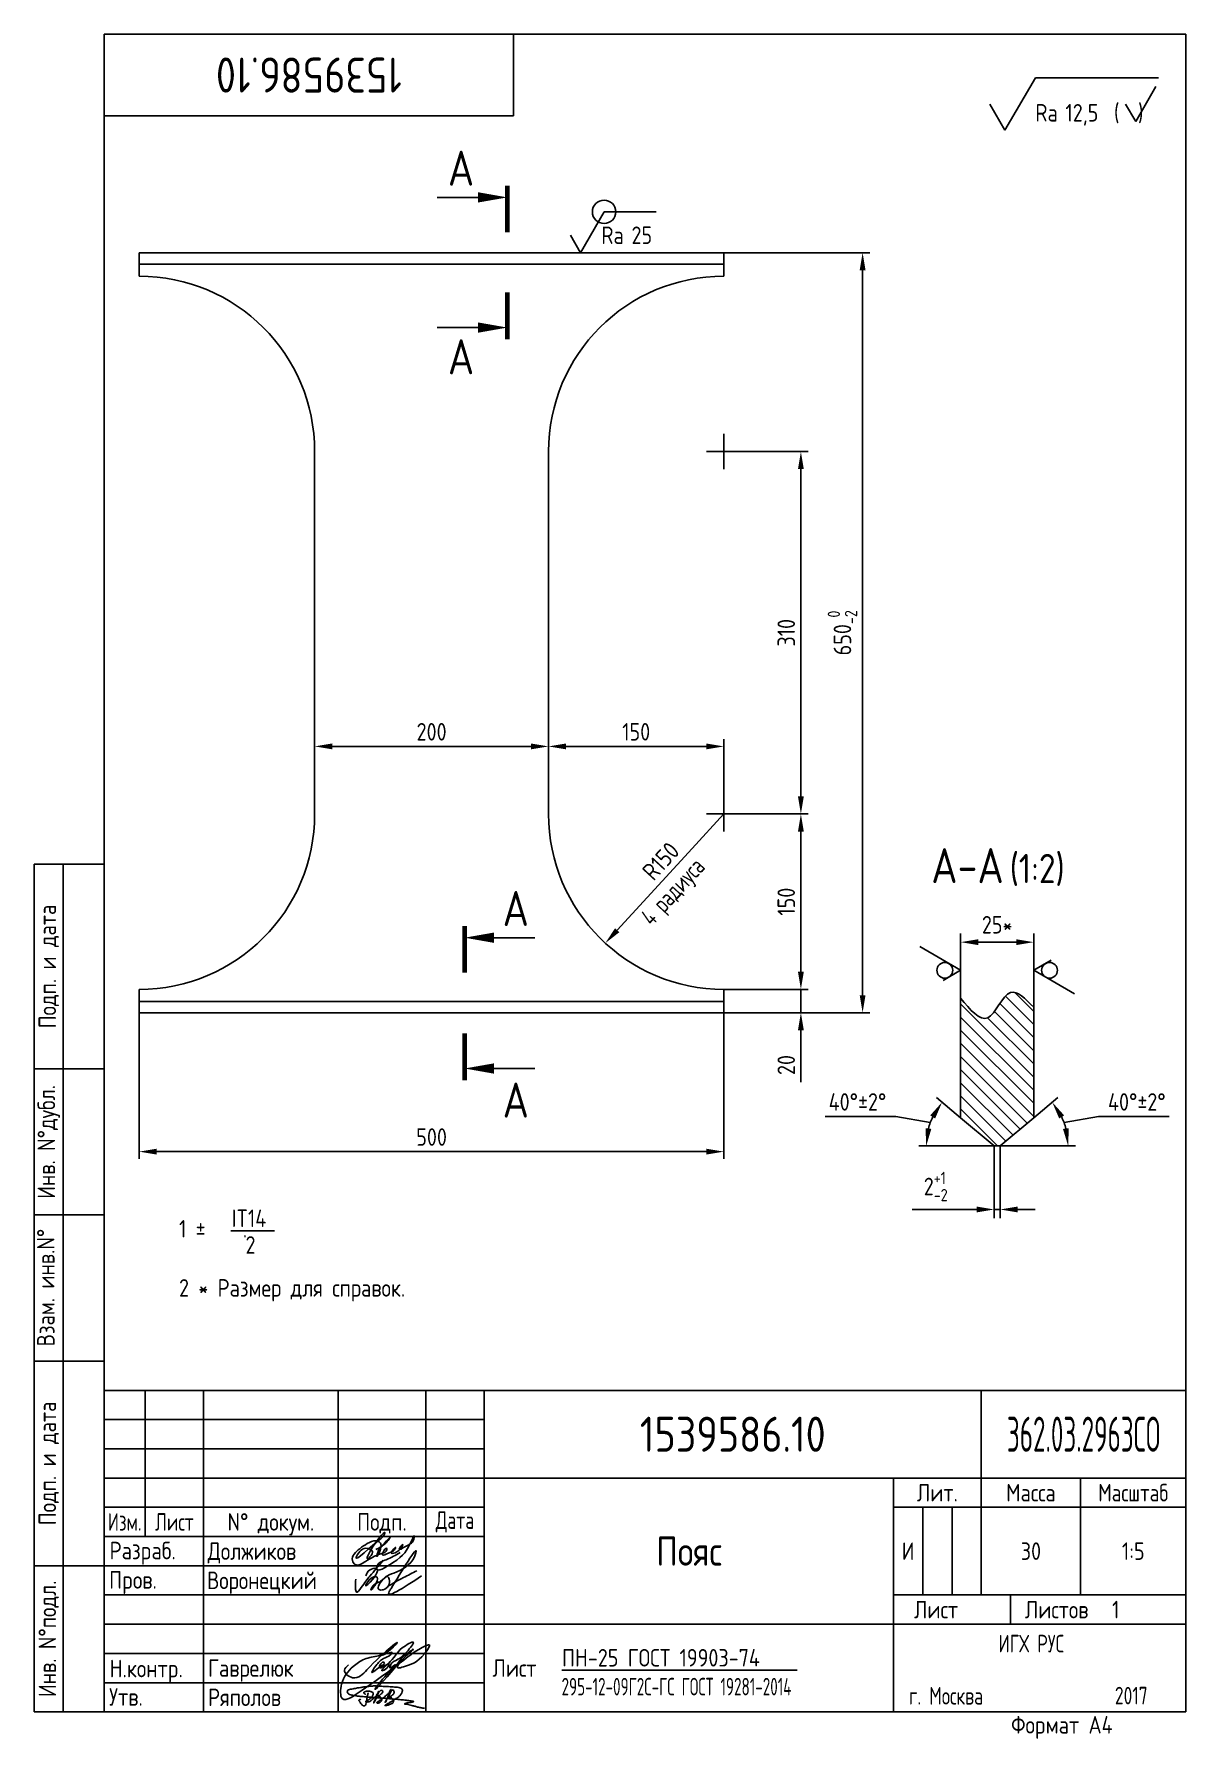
# Paper-space layout 'A4_protect' of a CAD drawing. Header units: millimetres. Extents: x 254 to 451, y 0 to 292.
# The model-space entities are those that its viewports show. They can reach past a viewport. Long polylines and large blocks are cut down to what shows.
import ezdxf
from ezdxf.enums import TextEntityAlignment as Align

# ---------------------------------------------------------------- set-up
doc = ezdxf.new("R2010")
doc.units = ezdxf.units.MM
doc.header["$LTSCALE"] = 0.3
for name, color, linetype in [('Bord', 1, 'Continuous'), ('Cont', 6, 'Continuous'), ('Dim', 7, 'Continuous'), ('Hatch', 2, 'Continuous'), ('Text', 3, 'Continuous'), ('Textb', 6, 'Continuous'), ('Vporti', 7, 'Continuous')]:
    doc.layers.add(name, color=color, linetype=linetype)
doc.layers.get('Vporti').off()
doc.styles.add('Style1', font='romans.shx', dxfattribs={"width": 0.8})
doc.dimstyles.new('Anqular-2', dxfattribs={"dimscale": 2, "dimtxt": 3, "dimasz": 3, "dimexe": 1.25, "dimexo": 0, "dimgap": 1, "dimtad": 2, "dimtoh": 1, "dimdec": 3, "dimtxsty": 'Style1', "dimcen": 2.5, "dimclrt": 3, "dimadec": 0, "dimazin": 0, "dimtfac": 1, "dimtdec": 3, "dimtmove": 1, "dimatfit": 3, "dimfxl": 1, "dimarcsym": 0})
doc.dimstyles.new('Lin5', dxfattribs={"dimscale": 5, "dimtxt": 3, "dimasz": 3, "dimexe": 1.25, "dimexo": 0, "dimgap": 1, "dimtad": 1, "dimdec": 3, "dimtxsty": 'Style1', "dimcen": 2.5, "dimclrt": 3, "dimadec": 0, "dimazin": 0, "dimtfac": 1, "dimtdec": 3, "dimtmove": 0, "dimatfit": 3, "dimldrblk": 'DOT', "dimfxl": 1, "dimarcsym": 0})
doc.dimstyles.new('LIN_2', dxfattribs={"dimscale": 2, "dimtxt": 3, "dimasz": 3, "dimexe": 1.5, "dimexo": 0, "dimgap": 1.48, "dimtad": 1, "dimdec": 4, "dimrnd": 1, "dimdsep": 46, "dimtxsty": 'Style1', "dimcen": 0, "dimdle": 2, "dimclrd": 256, "dimclrt": 3, "dimadec": 0, "dimazin": 0, "dimtfac": 0.666667, "dimtdec": 4, "dimtmove": 0, "dimatfit": 3, "dimfxl": 1, "dimtvp": 0.833333, "dimtolj": 1, "dimtzin": 0, "dimarcsym": 0})
doc.dimstyles.new('RAD-5', dxfattribs={"dimscale": 5, "dimtxt": 3, "dimasz": 3, "dimexe": 1.5, "dimexo": 0, "dimgap": 1, "dimtad": 1, "dimtoh": 1, "dimdec": 0, "dimzin": 12, "dimdsep": 46, "dimtxsty": 'Style1', "dimcen": 0, "dimclrt": 3, "dimadec": 0, "dimazin": 0, "dimtfac": 1, "dimtdec": 0, "dimtofl": 0, "dimtmove": 1, "dimatfit": 1, "dimfxl": 1, "dimtolj": 1, "dimtzin": 12, "dimarcsym": 0})

# ---------------------------------------------------------------- blocks, each defined once
blk = doc.blocks.new('A4')
at = {"layer": 'Bord'}
for p, q in [((20, 55), (85, 55)), ((20, 50), (85, 50)), ((20, 45), (85, 45)), ((160, 40), (160, 25)), ((165, 40), (165, 25)), ((20, 30), (85, 30)), ((20, 25), (85, 25)), ((20, 20), (85, 20)), ((20, 15), (85, 15)), ((20, 10), (85, 10))]:
    blk.add_line(p, q, dxfattribs=at)
at = {"layer": 'Cont'}
for p, q in [((205, 292), (20, 292)), ((20, 292), (20, 5)), ((90, 278), (90, 292)), ((205, 292), (205, 5)), ((20, 278), (90, 278)), ((8, 5), (8, 150)), ((8, 150), (20, 150)), ((13, 5), (13, 150)), ((8, 115), (20, 115)), ((20, 90), (8, 90)), ((20, 65), (8, 65)), ((205, 60), (20, 60)), ((20, 60), (205, 60)), ((27, 60), (27, 35)), ((37, 60), (37, 5)), ((60, 5), (60, 60)), ((75, 60), (75, 5)), ((85, 5), (85, 60)), ((170, 60), (170, 25)), ((85, 45), (205, 45)), ((155, 5), (155, 45)), ((187, 25), (187, 45)), ((20, 40), (85, 40)), ((205, 40), (155, 40)), ((85, 35), (20, 35)), ((20, 30), (8, 30)), ((155, 25), (205, 25)), ((175, 25), (175, 20)), ((205, 20), (85, 20)), ((20, 5), (8, 5)), ((205, 5), (20, 5))]:
    blk.add_line(p, q, dxfattribs=at)
at = {"layer": 'Text', "style": 'Style1', "width": 0.8}
for s, p in [('Подп. и дата', (10.5, 132.5)), ('Инв. N%%dдубл.', (10.5, 102.5)), ('Взам. инв.N%%d ', (10, 78.38)), ('Подп. и дата', (10.5, 47.5)), ('Инв. N%%dподл.', (10.5, 17.5))]:
    blk.add_text(s, height=3, rotation=90, dxfattribs=at).set_placement(p, align=Align.MIDDLE)
at = {"layer": 'Text', "style": 'Style1'}
for s, width, p in [('Лит.', 0.8, (162.5, 42.5)), ('Масса', 0.8, (178.5, 42.5)), ('Масштаб', 0.75, (196, 42.5)), ('Изм.', 0.7, (23.5, 37.5)), ('Лист', 0.7, (32, 37.5)), ('N%%d докум.', 0.8, (48.5, 37.5)), ('Подп.', 0.8, (67.5, 37.5)), ('Лист', 0.8, (162.27, 22.5)), ('Листов', 0.8, (182.9, 22.5))]:
    blk.add_text(s, height=3, dxfattribs=dict(at, width=width)).set_placement(p, align=Align.MIDDLE_CENTER)
at = {"layer": 'Text', "style": 'Style1', "width": 0.7}
for s, p in [('Дата', (80, 37.5)), ('ИГХ РУС', (178.57, 16.69))]:
    blk.add_text(s, height=3, dxfattribs=at).set_placement(p, align=Align.MIDDLE)
at = {"layer": 'Text', "style": 'Style1'}
for s, width, p in [('Разpаб.', 0.8, (20.92, 31.1)), ('Пpов.', 0.8, (20.84, 26.08)), ('Н.контp.', 0.8, (20.92, 10.92)), ('Утв.', 0.8, (20.84, 6.06)), ('г. Москва', 0.7, (157.64, 6.25)), ('Фоpмат А4', 0.8, (175.11, 1.29))]:
    blk.add_text(s, height=3, dxfattribs=dict(at, width=width)).set_placement(p)
for tag, p, width in [('ФИО', (39, 31), 0.8), ('ФИО', (39, 26), 0.8), ('ГОСТ_СОРТАМЕНТА', (98.19, 14), 0.8), ('ФИО', (39, 11), 0.8), ('ФИО', (39, 6), 0.8), ('2017', (192.85, 6.29), 0.7)]:
    blk.add_attdef(tag, p, '', height=3, dxfattribs=dict(at, width=width))
at = {"layer": 'Text', "style": 'Style1', "width": 0.8}
for tag, p in [('И', (157.49, 32.5)), ('700', (178.5, 32.5)), ('1:20', (196, 32.5))]:
    blk.add_attdef(tag, text='', height=3, dxfattribs=at).set_placement(p, align=Align.MIDDLE)
blk.add_attdef('Сборочный_чертеж', text='', height=3, dxfattribs=at).set_placement((120, 21.3), align=Align.CENTER)
for tag, p in [('1', (171.12, 22.5)), ('2', (193, 22.5))]:
    blk.add_attdef(tag, text='', height=3, dxfattribs=at).set_placement(p, align=Align.MIDDLE_CENTER)
blk.add_attdef('ЛИСТ', text='', height=3, dxfattribs=at).set_placement((85.99, 12.5), align=Align.MIDDLE_LEFT)
at = {"layer": 'Text', "style": 'Style1', "width": 0.7}
blk.add_attdef('%%OГОСТ_ТЕХ._ТРЕБОВАНИЙ', text='', height=3, dxfattribs=at).set_placement((98.19, 8), align=Align.BOTTOM_LEFT)
at = {"layer": 'Textb', "style": 'Style1', "width": 0.8}
blk.add_attdef('1234567', (81, 290), '', height=6, rotation=180, dxfattribs=at)
blk.add_attdef('1234567', (123.4, 48), '', height=6, dxfattribs=at)
for tag, height, p in [('123ХЯ', 6, (183.62, 48)), ('НАИМЕНОВАНИЕ', 5, (120, 30))]:
    blk.add_attdef(tag, text='', height=height, dxfattribs=at).set_placement(p, align=Align.CENTER)
blk = doc.blocks.new('A$C3427693D')
at = {"layer": 'Text'}
blk.add_line((0, 3.92), (7.46, 3.92), dxfattribs=at)
at = {"layer": 'Text', "style": 'Style1', "width": 0.8}
for s, p in [('IT14', (0.13, 4.57)), ('2', (2.49, 0))]:
    blk.add_text(s, height=3, dxfattribs=at).set_placement(p)
blk = doc.blocks.new('A$C314368CF')
at = {"layer": 'Text'}
for q in [(7.18, 6), (1.98, 3)]:
    blk.add_line((3.72, 0), q, dxfattribs=at)
at = {"layer": 'Text', "style": 'Style1', "width": 0.8}
blk.add_text('(  )', height=3, dxfattribs=at).set_placement((0, 0))
blk = doc.blocks.new('sherISO_18')
at = {"layer": 'Cont'}
for p, q in [((-30.94, -16.46), (-25.74, -7.46)), ((-25.74, -7.46), (-4.67, -7.46)), ((-30.94, -16.46), (-33.54, -11.96))]:
    blk.add_line(p, q, dxfattribs=at)
blk.add_blockref('A$C314368CF', (-12.3, -14.96))
at = {"layer": 'Textb', "style": 'Style1', "width": 0.8}
blk.add_text('Ra', height=3, dxfattribs=at).set_placement((-25.74, -14.96))
blk.add_attdef('12,5', (-20.6, -14.96), '', height=3, dxfattribs=at)
blk = doc.blocks.new('ZNAK02')
at = {"layer": 'Textb', "style": 'Style1', "width": 0.8}
blk.add_attdef('А-А', text='', height=6, dxfattribs=at).set_placement((13.92, -0.06), align=Align.RIGHT)
blk.add_attdef('SC(1)', (14.94, -0.06), '', height=5, dxfattribs=at)
blk = doc.blocks.new('*D18')
at = {"layer": 'Defpoints', "color": 0, "transparency": 16777216}
for p in [(5468.29, 1738.64), (5968.29, 1738.64), (5968.29, 1619.84)]:
    blk.add_point(p, dxfattribs=at)
at = {"layer": 'Dim', "color": 0, "lineweight": -2, "transparency": 16777216}
for p, q in [((5468.29, 1738.64), (5468.29, 1613.59)), ((5968.29, 1738.64), (5968.29, 1613.59)), ((5483.29, 1619.84), (5953.29, 1619.84))]:
    blk.add_line(p, q, dxfattribs=at)
at = {"layer": 'Dim', "color": 0, "transparency": 16777216}
for points in [[(5483.29, 1622.34), (5483.29, 1617.34), (5468.29, 1619.84)], [(5953.29, 1622.34), (5953.29, 1617.34), (5968.29, 1619.84)]]:
    blk.add_solid(points, dxfattribs=at)
at = {"layer": 'Dim', "color": 3, "transparency": 16777216, "insert": (5718.29, 1632.34), "char_height": 15, "attachment_point": 5, "style": 'Style1'}
blk.add_mtext('500', dxfattribs=at)
blk = doc.blocks.new('_Dot')
at = {"color": 0, "linetype": 'ByBlock', "lineweight": -2}
blk.add_line((-0.5, 0), (-1, 0), dxfattribs=at)
at = {"color": 0, "linetype": 'ByBlock', "const_width": 0.5}
blk.add_lwpolyline([(-0.25, 0, 1), (0.25, 0, 1)], format="xyb", close=True, dxfattribs=at)
blk = doc.blocks.new('*D19')
at = {"layer": 'Defpoints', "color": 0, "transparency": 16777216}
for p in [(5968.29, 1758.64), (5968.29, 1738.64), (6034.11, 1738.64)]:
    blk.add_point(p, dxfattribs=at)
at = {"layer": 'Dim', "color": 0, "lineweight": -2, "transparency": 16777216}
for p, q in [((6034.11, 1773.64), (6034.11, 1788.64)), ((5968.29, 1758.64), (6040.36, 1758.64)), ((6034.11, 1758.64), (6034.11, 1738.64)), ((5968.29, 1738.64), (6040.36, 1738.64)), ((6034.11, 1723.64), (6034.11, 1679.21))]:
    blk.add_line(p, q, dxfattribs=at)
at = {"layer": 'Dim', "color": 0, "transparency": 16777216}
for points in [[(6031.61, 1773.64), (6036.61, 1773.64), (6034.11, 1758.64)], [(6031.61, 1723.64), (6036.61, 1723.64), (6034.11, 1738.64)]]:
    blk.add_solid(points, dxfattribs=at)
at = {"layer": 'Dim', "color": 3, "transparency": 16777216, "insert": (6021.61, 1693.93), "char_height": 15, "attachment_point": 5, "rotation": 90, "style": 'Style1'}
blk.add_mtext('20', dxfattribs=at)
blk = doc.blocks.new('*D20')
at = {"layer": 'Defpoints', "color": 0, "transparency": 16777216}
for p in [(5953.29, 1908.64), (6034.11, 1908.64), (5968.29, 1758.64)]:
    blk.add_point(p, dxfattribs=at)
at = {"layer": 'Dim', "color": 0, "lineweight": -2, "transparency": 16777216}
for p, q in [((5953.29, 1908.64), (6040.36, 1908.64)), ((6034.11, 1773.64), (6034.11, 1893.64)), ((5968.29, 1758.64), (6040.36, 1758.64))]:
    blk.add_line(p, q, dxfattribs=at)
at = {"layer": 'Dim', "color": 0, "transparency": 16777216}
for points in [[(6031.61, 1893.64), (6036.61, 1893.64), (6034.11, 1908.64)], [(6031.61, 1773.64), (6036.61, 1773.64), (6034.11, 1758.64)]]:
    blk.add_solid(points, dxfattribs=at)
at = {"layer": 'Dim', "color": 3, "transparency": 16777216, "insert": (6021.61, 1833.64), "char_height": 15, "attachment_point": 5, "rotation": 90, "style": 'Style1'}
blk.add_mtext('150', dxfattribs=at)
blk = doc.blocks.new('*D21')
at = {"layer": 'Defpoints', "color": 0, "transparency": 16777216}
for p in [(5953.29, 2218.64), (6034.11, 2218.64), (5953.29, 1908.64)]:
    blk.add_point(p, dxfattribs=at)
at = {"layer": 'Dim', "color": 0, "lineweight": -2, "transparency": 16777216}
for p, q in [((5953.29, 2218.64), (6040.36, 2218.64)), ((6034.11, 1923.64), (6034.11, 2203.64)), ((5953.29, 1908.64), (6040.36, 1908.64))]:
    blk.add_line(p, q, dxfattribs=at)
at = {"layer": 'Dim', "color": 0, "transparency": 16777216}
for points in [[(6031.61, 2203.64), (6036.61, 2203.64), (6034.11, 2218.64)], [(6031.61, 1923.64), (6036.61, 1923.64), (6034.11, 1908.64)]]:
    blk.add_solid(points, dxfattribs=at)
at = {"layer": 'Dim', "color": 3, "transparency": 16777216, "insert": (6021.61, 2063.64), "char_height": 15, "attachment_point": 5, "rotation": 90, "style": 'Style1'}
blk.add_mtext('310', dxfattribs=at)
blk = doc.blocks.new('*D22')
at = {"layer": 'Defpoints', "color": 0, "transparency": 16777216}
for p in [(5818.29, 1966.43), (5818.29, 1923.64), (5968.29, 1923.64)]:
    blk.add_point(p, dxfattribs=at)
at = {"layer": 'Dim', "color": 0, "lineweight": -2, "transparency": 16777216}
for p, q in [((5818.29, 1923.64), (5818.29, 1972.68)), ((5968.29, 1923.64), (5968.29, 1972.68)), ((5953.29, 1966.43), (5833.29, 1966.43))]:
    blk.add_line(p, q, dxfattribs=at)
at = {"layer": 'Dim', "color": 0, "transparency": 16777216}
for points in [[(5833.29, 1968.93), (5833.29, 1963.93), (5818.29, 1966.43)], [(5953.29, 1968.93), (5953.29, 1963.93), (5968.29, 1966.43)]]:
    blk.add_solid(points, dxfattribs=at)
at = {"layer": 'Dim', "color": 3, "transparency": 16777216, "insert": (5893.29, 1978.93), "char_height": 15, "attachment_point": 5, "style": 'Style1'}
blk.add_mtext('150', dxfattribs=at)
blk = doc.blocks.new('*D23')
at = {"layer": 'Defpoints', "color": 0, "transparency": 16777216}
for p in [(5618.29, 1966.43), (5618.29, 1923.64), (5818.29, 1923.64)]:
    blk.add_point(p, dxfattribs=at)
at = {"layer": 'Dim', "color": 0, "lineweight": -2, "transparency": 16777216}
for p, q in [((5618.29, 1923.64), (5618.29, 1972.68)), ((5818.29, 1923.64), (5818.29, 1972.68)), ((5803.29, 1966.43), (5633.29, 1966.43))]:
    blk.add_line(p, q, dxfattribs=at)
at = {"layer": 'Dim', "color": 0, "transparency": 16777216}
for points in [[(5633.29, 1968.93), (5633.29, 1963.93), (5618.29, 1966.43)], [(5803.29, 1968.93), (5803.29, 1963.93), (5818.29, 1966.43)]]:
    blk.add_solid(points, dxfattribs=at)
at = {"layer": 'Dim', "color": 3, "transparency": 16777216, "insert": (5718.29, 1978.93), "char_height": 15, "attachment_point": 5, "style": 'Style1'}
blk.add_mtext('200', dxfattribs=at)
blk = doc.blocks.new('*D24')
at = {"layer": 'Defpoints', "color": 0, "transparency": 16777216}
for p in [(5968.29, 2388.64), (5968.29, 1738.64), (6086.9, 1738.64)]:
    blk.add_point(p, dxfattribs=at)
at = {"layer": 'Dim', "color": 0, "lineweight": -2, "transparency": 16777216}
for p, q in [((5968.29, 2388.64), (6093.15, 2388.64)), ((6086.9, 2373.64), (6086.9, 1753.64)), ((5968.29, 1738.64), (6093.15, 1738.64))]:
    blk.add_line(p, q, dxfattribs=at)
at = {"layer": 'Dim', "color": 0, "transparency": 16777216}
for points in [[(6084.4, 2373.64), (6089.4, 2373.64), (6086.9, 2388.64)], [(6084.4, 1753.64), (6089.4, 1753.64), (6086.9, 1738.64)]]:
    blk.add_solid(points, dxfattribs=at)
at = {"layer": 'Dim', "color": 3, "transparency": 16777216, "insert": (6069.65, 2063.64), "char_height": 15, "attachment_point": 5, "rotation": 90, "style": 'Style1'}
blk.add_mtext('\\A1;650{\\H0.7x;\\S 0^ -2;}', dxfattribs=at)
blk = doc.blocks.new('razrez01')
at = {"layer": 'Text', "const_width": 0.8}
blk.add_lwpolyline([(0, 2), (0, -6)], dxfattribs=at)
at = {"layer": 'Text'}
blk.add_lwpolyline([(-12, 0), (-5, 0)], dxfattribs=at)
blk.add_lwpolyline([(0, 0, 0, 1.76, 0), (-5, 0, 1.76, 1.76, 0)], format="xyseb", dxfattribs=at)
at = {"layer": 'Textb', "style": 'Style1', "width": 0.8}
blk.add_attdef('A', (-10.16, 2), '', height=6, dxfattribs=at)
blk = doc.blocks.new('razrez02')
at = {"layer": 'Text', "const_width": 0.8}
blk.add_lwpolyline([(0, 6), (0, -2)], dxfattribs=at)
at = {"layer": 'Text'}
blk.add_lwpolyline([(-12, 0), (-5, 0)], dxfattribs=at)
blk.add_lwpolyline([(0, 0, 0, 1.76, 0), (-5, 0, 1.76, 1.76, 0)], format="xyseb", dxfattribs=at)
at = {"layer": 'Textb', "style": 'Style1', "width": 0.8}
blk.add_attdef('А', (-10.16, -8), '', height=6, dxfattribs=at)
blk = doc.blocks.new('razrez03')
at = {"layer": 'Text', "const_width": 0.8}
blk.add_lwpolyline([(0, 2), (0, -6)], dxfattribs=at)
at = {"layer": 'Text'}
blk.add_lwpolyline([(0, 0, 0, 1.76, 0), (5, 0, 1.76, 1.76, 0)], format="xyseb", dxfattribs=at)
blk.add_lwpolyline([(12, 0), (5, 0)], dxfattribs=at)
at = {"layer": 'Textb', "style": 'Style1', "width": 0.8}
blk.add_attdef('A', (6.5, 2), '', height=6, dxfattribs=at)
blk = doc.blocks.new('razrez04')
at = {"layer": 'Text', "const_width": 0.8}
blk.add_lwpolyline([(0, 6), (0, -2)], dxfattribs=at)
at = {"layer": 'Text'}
blk.add_lwpolyline([(0, 0, 0, 1.76, 0), (5, 0, 1.76, 1.76, 0)], format="xyseb", dxfattribs=at)
blk.add_lwpolyline([(12, 0), (5, 0)], dxfattribs=at)
at = {"layer": 'Textb', "style": 'Style1', "width": 0.8}
blk.add_attdef('A', (6.5, -8.4), '', height=6, dxfattribs=at)
blk = doc.blocks.new('*D25')
at = {"layer": 'Defpoints', "color": 0, "transparency": 16777216}
for p in [(5968.29, 1908.64), (5866.85, 1798.15)]:
    blk.add_point(p, dxfattribs=at)
at = {"layer": 'Dim', "color": 0, "lineweight": -2, "transparency": 16777216}
blk.add_line((5941.18, 1879.11), (5876.99, 1809.2), dxfattribs=at)
at = {"layer": 'Dim', "color": 0, "transparency": 16777216}
blk.add_solid([(5875.15, 1810.89), (5878.83, 1807.51), (5866.85, 1798.15)], dxfattribs=at)
at = {"layer": 'Dim', "color": 3, "transparency": 16777216, "insert": (5914.3, 1868.31), "char_height": 15, "attachment_point": 5, "rotation": 47.44461, "style": 'Style1'}
blk.add_mtext('\\A1;R150', dxfattribs=at)
blk = doc.blocks.new('*D28')
at = {"layer": 'Defpoints', "color": 0, "transparency": 16777216}
for p in [(5554.02, 703.57), (5556.02, 703.57), (5556.02, 681.83)]:
    blk.add_point(p, dxfattribs=at)
at = {"layer": 'Dim', "color": 0, "lineweight": -2, "transparency": 16777216}
for p, q in [((5554.02, 703.57), (5554.02, 678.83)), ((5556.02, 703.57), (5556.02, 678.83))]:
    blk.add_line(p, q, dxfattribs=at)
at = {"layer": 'Dim', "lineweight": -2, "transparency": 16777216}
for p, q in [((5548.02, 681.83), (5525.97, 681.83)), ((5556.02, 681.83), (5554.02, 681.83)), ((5562.02, 681.83), (5568.02, 681.83))]:
    blk.add_line(p, q, dxfattribs=at)
at = {"layer": 'Dim', "transparency": 16777216}
for points in [[(5548.02, 682.83), (5548.02, 680.83), (5554.02, 681.83)], [(5562.02, 682.83), (5562.02, 680.83), (5556.02, 681.83)]]:
    blk.add_solid(points, dxfattribs=at)
at = {"layer": 'Dim', "color": 3, "transparency": 16777216, "insert": (5534, 689.69), "char_height": 6, "attachment_point": 5, "style": 'Style1'}
blk.add_mtext('\\A1;\\A1;2{\\H0.7x;\\S+1^ -2;}', dxfattribs=at)
blk = doc.blocks.new('*D29')
at = {"layer": 'Defpoints', "color": 0, "transparency": 16777216}
for p in [(5542.52, 773.28), (5542.52, 754.1), (5567.52, 751.04)]:
    blk.add_point(p, dxfattribs=at)
at = {"layer": 'Dim', "color": 0, "lineweight": -2, "transparency": 16777216}
for p, q in [((5542.52, 754.1), (5542.52, 776.28)), ((5567.52, 751.04), (5567.52, 776.28))]:
    blk.add_line(p, q, dxfattribs=at)
at = {"layer": 'Dim', "lineweight": -2, "transparency": 16777216}
blk.add_line((5561.52, 773.28), (5548.52, 773.28), dxfattribs=at)
at = {"layer": 'Dim', "transparency": 16777216}
for points in [[(5548.52, 774.28), (5548.52, 772.28), (5542.52, 773.28)], [(5561.52, 774.28), (5561.52, 772.28), (5567.52, 773.28)]]:
    blk.add_solid(points, dxfattribs=at)
at = {"layer": 'Dim', "color": 3, "transparency": 16777216, "insert": (5555.02, 779.24), "char_height": 6, "attachment_point": 5, "style": 'Style1'}
blk.add_mtext('\\A1;25*', dxfattribs=at)
blk = doc.blocks.new('sherISO_09')
at = {"layer": 'Text'}
for q in [(4.04, 7), (-1.73, 3)]:
    blk.add_line((0, 0), q, dxfattribs=at)
blk.add_circle((0, 2.71), 1.35, dxfattribs=at)
blk = doc.blocks.new('*D30')
at = {"layer": 'Defpoints', "color": 0, "transparency": 16777216}
for p in [(5567.52, 713.22), (5576.82, 714.02), (5554.02, 703.57), (5556.02, 703.57), (5556.02, 703.57)]:
    blk.add_point(p, dxfattribs=at)
at = {"layer": 'Dim', "color": 0, "lineweight": -2, "transparency": 16777216}
for p, q in [((5567.52, 713.22), (5575.77, 720.14)), ((5577.89, 711.54), (5589.71, 713.62)), ((5589.71, 713.62), (5613.88, 713.62)), ((5556.02, 703.57), (5581.8, 703.57))]:
    blk.add_line(p, q, dxfattribs=at)
blk.add_arc((5556.02, 703.57), 23.28, 14.80818, 25.19182, dxfattribs=at)
at = {"layer": 'Dim', "color": 0, "transparency": 16777216}
for points in [[(5576.24, 712.94), (5577.93, 714.02), (5573.85, 718.54)], [(5579.52, 709.65), (5577.53, 709.39), (5579.3, 703.57)]]:
    blk.add_solid(points, dxfattribs=at)
at = {"layer": 'Dim', "color": 3, "transparency": 16777216, "insert": (5602.8, 718.62), "char_height": 6, "attachment_point": 5, "style": 'Style1'}
blk.add_mtext('40°%%p2%%d', dxfattribs=at)
blk = doc.blocks.new('A$C6CF913E7')
at = {"layer": 'Text'}
blk.add_circle((0, 0), 2, dxfattribs=at)
blk = doc.blocks.new('sherISO_07')
at = {"layer": 'Text'}
blk.add_line((4.04, 7), (12.93, 7), dxfattribs=at)
blk.add_lwpolyline([(-1.73, 3), (0, 0), (4.04, 7)], dxfattribs=at)
blk.add_blockref('A$C6CF913E7', (4.04, 7))
at = {"layer": 'Text', "style": 'Style1', "width": 0.8}
blk.add_text('Ra', height=3, dxfattribs=at).set_placement((3.58, 1.5))
blk.add_attdef('25', (8.73, 1.5), '', height=3, dxfattribs=at)
blk = doc.blocks.new('*D31')
at = {"layer": 'Defpoints', "color": 0, "transparency": 16777216}
for p in [(5533.21, 714.02), (5542.52, 713.22), (5554.02, 703.57), (5554.02, 703.57), (5556.02, 703.57)]:
    blk.add_point(p, dxfattribs=at)
at = {"layer": 'Dim', "color": 0, "lineweight": -2, "transparency": 16777216}
for p, q in [((5542.52, 713.22), (5534.27, 720.14)), ((5520.32, 713.62), (5496.15, 713.62)), ((5532.14, 711.54), (5520.32, 713.62)), ((5554.02, 703.57), (5528.24, 703.57))]:
    blk.add_line(p, q, dxfattribs=at)
blk.add_arc((5554.02, 703.57), 23.28, 154.80818, 165.19182, dxfattribs=at)
at = {"layer": 'Dim', "color": 0, "transparency": 16777216}
for points in [[(5532.11, 714.02), (5533.8, 712.94), (5536.19, 718.54)], [(5532.5, 709.39), (5530.52, 709.65), (5530.74, 703.57)]]:
    blk.add_solid(points, dxfattribs=at)
at = {"layer": 'Dim', "color": 3, "transparency": 16777216, "insert": (5507.24, 718.62), "char_height": 6, "attachment_point": 5, "style": 'Style1'}
blk.add_mtext('40°%%p2%%d', dxfattribs=at)

msp = doc.modelspace()

# ---------------------------------------------------------------- hatches: boundary and pattern name
at = {"layer": 'Hatch'}
h = msp.add_hatch(dxfattribs=at)
h.set_pattern_fill('ANSI31', color=256, angle=-90)
h.set_pattern_definition([(315, (4833.3494, 6306.1537), (2.245064, 2.245064), [])])
edge = h.paths.add_edge_path()
edge.add_line((5542.51864, 713.22284), (5554.01864, 703.57319))
edge.add_line((5554.01864, 703.57319), (5556.01864, 703.57319))
edge.add_line((5556.01864, 703.57319), (5567.51864, 713.22284))
edge.add_line((5567.51864, 713.22284), (5567.51864, 751.04328))
edge.add_spline(control_points=[(5567.51864, 751.04328), (5564.70969, 753.92452), (5558.4264, 760.36952), (5552.41708, 742.24657), (5545.79882, 750.17482), (5542.51864, 754.10426)], knot_values=[0, 0, 0, 0, 9.395720741, 21.017154568, 32.43697209, 32.43697209, 32.43697209, 32.43697209], degree=3, periodic=0)
edge.add_line((5542.51864, 754.10426), (5542.51864, 713.22284))

# ---------------------------------------------------------------- linework, layer by layer
at = {"layer": 'Bord'}
msp.add_open_spline([(5567.51864, 751.04328), (5564.70969, 753.92452), (5558.4264, 760.36952), (5552.41708, 742.24657), (5545.79882, 750.17482), (5542.51864, 754.10426)], degree=3, knots=[0, 0, 0, 0, 9.395720741, 21.017154568, 32.43697209, 32.43697209, 32.43697209, 32.43697209], dxfattribs=at)
at = {"layer": 'Cont'}
for p, q in [((5968.2923, 2388.64062), (5468.2923, 2388.64062)), ((5468.2923, 2368.64062), (5468.2923, 2388.64062)), ((5968.2923, 2388.64062), (5968.2923, 2368.64062)), ((5968.2923, 2378.99097), (5468.2923, 2378.99097)), ((5618.2923, 2218.64062), (5618.2923, 1908.64062)), ((5818.2923, 1908.64062), (5818.2923, 2218.64062)), ((5468.2923, 1738.64062), (5468.2923, 1758.64062)), ((5968.2923, 1758.64062), (5968.2923, 1738.64062)), ((5968.2923, 1748.29026), (5468.2923, 1748.29026)), ((5968.2923, 1738.64062), (5468.2923, 1738.64062)), ((5542.51864, 754.10426), (5542.51864, 713.22284)), ((5567.51864, 751.04328), (5567.51864, 713.22284)), ((5554.01864, 703.57319), (5542.51864, 713.22284)), ((5556.01864, 703.57319), (5567.51864, 713.22284)), ((5554.01864, 703.57319), (5556.01864, 703.57319))]:
    msp.add_line(p, q, dxfattribs=at)
for centre, start, end in [((5468.2923, 2218.64062), 0, 90), ((5968.2923, 2218.64062), 90, 180), ((5468.2923, 1908.64062), 270, 0), ((5968.2923, 1908.64062), 180, 270)]:
    msp.add_arc(centre, 150, start, end, dxfattribs=at)
at = {"layer": 'Dim'}
for p, q in [((5968.2923, 2203.64062), (5968.2923, 2233.64062)), ((5968.2923, 1893.64062), (5968.2923, 1923.64062)), ((5941.18432, 1879.11481), (5968.2923, 1908.64062))]:
    msp.add_line(p, q, dxfattribs=at)

# ---------------------------------------------------------------- block references
for name, p, xscale, yscale, zscale, values in [('razrez01', (5783.03546, 2436.00585), 5, 5, 5, {'A': 'А'}), ('sherISO_07', (5845.61502, 2388.64062), 5, 5, 5, {'25': '25'}), ('razrez02', (5783.03546, 2324.66043), 5, 5, 5, {'А': 'А'}), ('razrez03', (5746.55075, 1802.82472), 5, 5, 5, {'A': 'А'}), ('razrez04', (5746.55075, 1690.95032), 5, 5, 5, {'A': 'А'}), ('ZNAK02', (5529.43356, 793.59345), 2, 2, 2, {'А-А': 'А-А', 'SC(1)': '(1:2)'})]:
    msp.add_blockref(name, p, dxfattribs=dict(at, xscale=xscale, yscale=yscale, zscale=zscale)).add_auto_attribs(values)
at = {"layer": 'Dim', "xscale": 2, "yscale": 2, "zscale": 2}
for p, rotation in [((5542.51864, 763.66261), 89.99999999999999), ((5567.51864, 763.66261), 270)]:
    msp.add_blockref('sherISO_09', p, dxfattribs=dict(at, rotation=rotation))

# ---------------------------------------------------------------- texts
at = {"layer": 'Dim', "color": 3, "style": 'Style1', "width": 0.7}
msp.add_text('4 радиуса', height=15, rotation=47.44461035, dxfattribs=at).set_placement((5906.78879, 1812.07889))

# ---------------------------------------------------------------- dimensions: what is measured, and where the dimension line sits
at = {"layer": 'Dim'}
dim = msp.add_linear_dim(base=(6086.90349, 1738.64062), p1=(5968.2923, 2388.64062), p2=(5968.2923, 1738.64062), angle=90, text='\\A1;<>{\\H0.7x;\\S 0^ -2;}', dimstyle='Lin5', dxfattribs=at)
dim.commit()
dim.dimension.update_dxf_attribs({"geometry": '*D24', "text_midpoint": (6069.65349, 2063.64062)})
for base, p1, p2, picture, middle in [((6034.10814, 2218.64062), (5953.2923, 1908.64062), (5953.2923, 2218.64062), '*D21', (6021.60814, 2063.64062)), ((6034.10814, 1908.64062), (5968.2923, 1758.64062), (5953.2923, 1908.64062), '*D20', (6021.60814, 1833.64062)), ((6034.10814, 1738.64062), (5968.2923, 1758.64062), (5968.2923, 1738.64062), '*D19', (6021.60814, 1693.92633))]:
    dim = msp.add_linear_dim(base=base, p1=p1, p2=p2, angle=90, dimstyle='Lin5', dxfattribs=at)
    dim.commit()
    dim.dimension.update_dxf_attribs({"geometry": picture, "text_midpoint": middle})
for base, p1, p2, picture, middle in [((5618.2923, 1966.43429), (5818.2923, 1923.64062), (5618.2923, 1923.64062), '*D23', (5718.2923, 1978.93429)), ((5818.2923, 1966.43429), (5968.2923, 1923.64062), (5818.2923, 1923.64062), '*D22', (5893.2923, 1978.93429)), ((5968.2923, 1619.8405), (5468.2923, 1738.64062), (5968.2923, 1738.64062), '*D18', (5718.2923, 1632.3405))]:
    dim = msp.add_linear_dim(base=base, p1=p1, p2=p2, dimstyle='Lin5', dxfattribs=at)
    dim.commit()
    dim.dimension.update_dxf_attribs({"geometry": picture, "text_midpoint": middle})
dim = msp.add_radius_dim(center=(5968.2923, 1908.64062), mpoint=(5866.8469, 1798.14704), dimstyle='RAD-5', dxfattribs=at)
dim.commit()
dim.dimension.update_dxf_attribs({"geometry": '*D25', "text_midpoint": (5923.50384, 1859.85736), "dimtype": 164})
dim = msp.add_linear_dim(base=(5542.51864, 773.28194), p1=(5567.51864, 751.04328), p2=(5542.51864, 754.10426), text='<>*', dimstyle='LIN_2', dxfattribs=at)
dim.commit()
dim.dimension.update_dxf_attribs({"geometry": '*D29', "text_midpoint": (5555.01864, 779.24194)})
for base, line1, line2, picture, middle in [((5533.21493, 714.02121), ((5556.01864, 703.57319), (5554.01864, 703.57319)), ((5554.01864, 703.57319), (5542.51864, 713.22284)), '*D31', (5507.23925, 718.61918)), ((5576.82235, 714.02121), ((5554.01864, 703.57319), (5556.01864, 703.57319)), ((5556.01864, 703.57319), (5567.51864, 713.22284)), '*D30', (5602.79803, 718.61918))]:
    dim = msp.add_angular_dim_2l(base=base, line1=line1, line2=line2, text='<>%%p2%%d', dimstyle='Anqular-2', dxfattribs=at)
    dim.commit()
    dim.dimension.update_dxf_attribs({"geometry": picture, "text_midpoint": middle})
dim = msp.add_linear_dim(base=(5556.01864, 681.82852), p1=(5554.01864, 703.57319), p2=(5556.01864, 703.57319), text='\\A1;<>{\\H0.7x;\\S+1^ -2;}', dimstyle='LIN_2', dxfattribs=at)
dim.commit()
dim.dimension.update_dxf_attribs({"geometry": '*D28', "text_midpoint": (5533.99578, 681.82852), "dimtype": 160})

psp = doc.layouts.new('A4_protect')

# ---------------------------------------------------------------- linework, layer by layer
at = {"layer": 'Cont'}
psp.add_line((451.13, 292), (451.13, 5), dxfattribs=at)
at = {"layer": 'Text'}
for points, knots in [([(316.77, 32.24), (316.01, 31.82), (314.69, 31.09), (312.82, 30.51), (312.49, 28.58), (317.42, 31.68), (317.75, 32.29), (319.16, 35.31), (319.13, 33.88), (318.25, 33.75), (316.06, 32.28), (317.38, 34.03), (316.84, 32.52), (314.32, 31.41), (316.21, 33.58), (315.66, 32.38), (314.94, 32.41), (313.07, 31.17), (314.41, 33.43), (314.53, 32.33), (312.62, 31.89), (311.35, 31.06), (309.2, 29.71), (308.15, 31.44), (309.66, 32.86), (311.07, 33.82), (312.35, 34.46), (313.31, 34.05), (313.72, 33.06), (312.42, 30.74), (313.12, 33.03), (313.72, 33.48), (315.37, 35.29), (314.38, 33.84), (313.65, 33.3), (312.84, 32.91), (312.6, 32.78)], [0, 0, 0, 0, 2.703743, 4.672825, 5.02799, 7.955933, 13.437489, 13.883188, 14.189441, 16.413959, 17.478513, 18.47964, 18.959294, 20.910841, 22.003091, 22.470554, 23.533771, 24.710748, 26.01626, 26.201331, 27.488187, 30.382065, 32.258784, 33.069724, 35.439902, 37.010787, 38.612861, 39.32109, 39.818865, 41.83144, 42.782113, 44.494961, 45.867914, 46.467245, 48.290622, 49.101188, 49.101188, 49.101188, 49.101188]), ([(311.12, 31.45), (311.54, 32.37), (312.07, 33.55), (314.34, 36.12), (313.89, 34.95), (312.39, 33.92), (308.18, 29.81), (309.83, 32.56), (310.81, 33.24), (312.37, 32.55), (311.74, 31.74), (311.22, 31.05), (311.05, 31.32), (311.09, 31.4), (311.12, 31.45)], [0, 0, 0, 0, 4.062617, 5.226919, 5.800291, 6.663227, 11.774431, 12.938639, 14.11351, 15.354081, 16.396133, 16.918576, 17.03251, 17.182794, 17.182794, 17.182794, 17.182794]), ([(310.85, 28.26), (311.01, 28.64), (311.32, 29.39), (313.83, 29.95), (312.02, 27.5), (310.5, 26.17), (311.55, 28.16), (313.7, 28.23), (311.23, 24.93), (312.29, 27.14), (313.45, 27.04), (314.43, 28.54), (315.27, 27.16), (314.43, 25.83), (312.4, 25.82), (313.98, 28.23), (316.39, 28.9), (318.75, 30.18), (320.25, 34.61), (316.46, 28.08), (313.8, 23.94), (317.27, 26.21), (320.41, 28.26)], [0, 0, 0, 0, 1.213353, 2.399709, 5.497648, 5.861317, 7.611627, 8.43806, 10.837371, 11.583123, 13.461301, 14.534506, 15.162086, 17.217848, 17.944717, 20.123775, 21.948027, 26.460707, 27.144718, 34.52243, 35.159468, 41.304292, 41.304292, 41.304292, 41.304292]), ([(309.16, 27.7), (309.12, 27.25), (309.05, 26.59), (309.21, 25.05), (310.54, 26.95), (311.67, 28.38), (313.05, 29.99), (313.86, 30.93)], [0, 0, 0, 0, 1.523947, 2.237958, 3.351836, 5.856423, 9.374056, 9.374056, 9.374056, 9.374056]), ([(319.59, 29.15), (318.82, 28.76), (317.1, 27.89), (315.43, 26.94), (314.51, 26.41)], [0, 0, 0, 0, 2.587978, 5.77327, 5.77327, 5.77327, 5.77327]), ([(307.9, 13.07), (307.56, 12.77), (306.68, 11.96), (309.07, 10.1), (312.2, 13.35), (313.7, 14.97), (316.59, 17.19), (314.69, 15.11), (313.28, 14.59), (310.58, 14.2), (308.28, 12.54), (306.54, 10.5), (306.4, 5.98), (312.55, 10.35), (316.3, 12.96), (319.59, 15.66), (322.26, 16.79), (319.94, 13.46), (318.65, 13.14), (315.34, 12.08), (317.6, 14.51), (319.67, 16.23), (316.98, 14.42), (315.88, 12.32), (311.09, 7.2), (313.7, 10.68), (316.81, 13.9), (314.68, 12.1), (315.23, 13.43), (316.39, 13.95), (317.58, 14.81), (319.84, 17.66), (316.21, 15.55), (315.92, 14.24), (312.87, 11.64), (314.49, 12.33), (315.09, 13.56), (314.04, 12.78), (312.73, 12.25), (313.79, 13.9), (314.15, 13.18), (313.07, 12.72), (311.27, 10.97), (312.76, 13.2), (313.67, 14.16), (314.83, 14.48), (315.79, 15.51), (314.54, 15.03), (313.5, 14.63)], [0, 0, 0, 0, 1.17994, 3.087717, 5.863103, 12.338328, 12.854096, 14.088578, 16.834551, 19.302558, 21.570562, 25.210018, 27.650956, 31.348291, 40.129863, 44.562748, 45.223917, 46.979401, 51.214655, 52.099288, 55.323111, 56.227801, 58.471865, 60.028126, 65.752911, 68.466223, 71.038525, 71.934922, 72.780229, 73.495807, 76.028152, 77.999346, 80.11892, 83.1954, 85.334448, 86.270878, 87.060466, 88.110212, 88.803314, 89.989889, 90.197567, 90.706974, 92.884587, 94.19917, 96.055742, 97.375783, 97.753899, 99.636325, 99.636325, 99.636325, 99.636325]), ([(310.88, 7.99), (310.83, 8), (310.74, 8.03), (310.64, 8.12), (310.56, 8.19), (310.49, 8.31), (310.58, 8.39), (310.69, 8.46), (310.86, 8.51), (311.07, 8.54), (311.3, 8.57), (311.52, 8.54), (311.75, 8.49), (311.96, 8.4), (312.15, 8.25), (312.16, 8.04), (312.08, 7.88), (311.98, 7.72), (311.88, 7.56), (311.73, 7.4), (311.6, 7.24), (311.45, 7.14), (311.33, 7.04), (311.2, 6.98), (311.06, 6.92), (310.94, 6.86), (310.87, 6.83), (310.82, 6.77), (310.89, 6.72), (310.97, 6.71), (311.1, 6.69), (311.25, 6.69), (311.42, 6.74), (311.63, 6.81), (311.81, 6.96), (311.97, 7.13), (312.14, 7.27), (312.29, 7.43), (312.44, 7.55), (312.55, 7.66), (312.63, 7.76), (312.77, 7.91), (312.89, 8.15), (312.99, 8.3), (313.05, 8.58), (312.93, 8.28), (312.9, 8.06), (312.74, 7.71), (312.66, 7.43), (312.57, 7.19), (312.45, 6.93), (312.37, 6.74), (312.16, 6.39), (312.33, 6.79), (312.42, 7.07), (312.59, 7.36), (312.71, 7.62), (312.78, 7.81), (312.89, 8.02), (313.03, 8.2), (313.1, 8.37), (313.22, 8.5), (313.36, 8.66), (313.55, 8.72), (313.72, 8.65), (313.78, 8.49), (313.73, 8.32), (313.6, 8.13), (313.41, 7.99), (313.25, 7.84), (313.1, 7.78), (313.02, 7.74), (312.83, 7.71), (313.05, 7.69), (313.18, 7.62), (313.35, 7.55), (313.46, 7.41), (313.55, 7.29), (313.59, 7.16), (313.59, 6.99), (313.51, 6.82), (313.33, 6.68), (313.12, 6.56), (312.93, 6.48), (312.72, 6.54), (312.83, 6.72), (312.99, 6.78), (313.15, 6.89), (313.31, 6.98), (313.44, 7.08), (313.56, 7.15), (313.65, 7.23), (313.75, 7.3), (313.86, 7.39), (313.98, 7.49), (314.17, 7.64), (314.36, 7.81), (314.53, 7.99), (314.69, 8.11), (314.82, 8.23), (314.91, 8.36), (315.03, 8.46), (315.12, 8.59), (315.18, 8.7), (315.19, 8.89), (315.05, 8.7), (314.98, 8.56), (314.89, 8.31), (314.8, 8.08), (314.7, 7.84), (314.63, 7.6), (314.53, 7.4), (314.43, 7.17), (314.37, 6.96), (314.31, 6.76), (314.26, 6.65), (314.09, 6.61), (314.32, 6.95), (314.45, 7.16), (314.63, 7.49), (314.76, 7.7), (314.88, 7.94), (315.04, 8.22), (315.17, 8.51), (315.31, 8.69), (315.49, 8.8), (315.66, 8.63), (315.7, 8.43), (315.7, 8.24), (315.65, 8.07), (315.53, 7.95), (315.39, 7.84), (315.23, 7.73), (315.08, 7.65), (314.91, 7.61), (314.81, 7.59), (314.59, 7.6), (314.77, 7.56), (314.86, 7.52), (314.98, 7.5), (315.1, 7.45), (315.22, 7.43), (315.33, 7.34), (315.4, 7.24), (315.49, 7.13), (315.54, 7.01), (315.57, 6.88), (315.59, 6.75), (315.56, 6.61), (315.45, 6.5), (315.3, 6.39), (315.11, 6.35), (314.89, 6.27), (314.68, 6.17), (314.42, 6.1), (314.27, 6.06), (314.12, 6.04), (314.23, 6.2), (314.32, 6.26), (314.52, 6.4), (314.76, 6.5), (315.04, 6.66), (315.25, 6.78), (315.41, 6.85), (315.55, 6.94), (315.69, 7.05), (315.92, 7.2), (316.18, 7.38), (316.45, 7.56), (316.67, 7.74), (316.8, 7.91), (316.93, 8.06), (317, 8.22), (317.08, 8.36), (317.12, 8.54), (317.16, 8.75), (316.91, 9.1), (316.38, 9.21), (315.79, 9.25), (315.27, 9.28), (314.76, 9.35), (314.28, 9.37), (313.8, 9.36), (313.37, 9.4), (312.99, 9.4), (312.67, 9.43), (312.35, 9.45), (312.01, 9.43), (311.67, 9.41), (311.31, 9.35), (310.92, 9.29), (310.56, 9.28), (310.23, 9.23), (309.89, 9.14), (309.48, 9.15), (309.08, 8.99), (308.67, 8.97), (308.28, 8.86), (307.95, 8.81), (307.73, 8.67), (307.68, 8.44), (307.73, 8.22), (307.97, 8), (308.29, 7.95), (308.7, 7.82), (309.18, 7.77), (309.64, 7.67), (310.05, 7.63), (310.43, 7.63), (310.82, 7.56), (311.38, 7.55), (311.95, 7.45), (312.62, 7.48), (313.23, 7.38), (313.84, 7.33), (314.43, 7.33), (315.02, 7.24), (315.7, 7.17), (316.34, 7.16), (316.86, 7.08), (317.31, 7.04), (317.74, 7.02), (318.12, 6.94), (318.43, 6.9), (318.71, 6.86), (318.88, 6.85), (319.12, 6.75), (318.88, 6.68), (318.72, 6.64), (318.41, 6.6), (318.08, 6.54), (317.8, 6.53), (317.35, 6.36), (317.92, 6.29), (318.25, 6.21), (318.78, 6.09), (319.31, 5.97), (319.87, 5.77), (320.35, 5.7), (320.68, 5.65), (320.81, 5.63), (320.88, 5.62)], [0, 0, 0, 0, 0.153866, 0.270441, 0.388867, 0.510533, 0.592156, 0.71333, 0.90842, 1.11344, 1.349254, 1.61246, 1.782219, 2.047249, 2.291879, 2.451528, 2.651081, 2.806158, 3.017979, 3.227348, 3.462381, 3.633009, 3.75766, 3.920516, 4.080796, 4.214529, 4.291786, 4.349969, 4.397594, 4.50822, 4.594826, 4.799244, 4.954392, 5.128468, 5.437537, 5.632649, 5.842485, 6.094987, 6.293219, 6.410959, 6.551192, 6.687808, 7.022147, 7.294342, 7.425356, 7.52079, 7.946481, 8.313051, 8.59833, 8.833695, 9.090496, 9.427695, 9.601191, 9.883219, 10.093306, 10.673943, 10.798776, 10.974628, 11.287247, 11.486184, 11.648652, 11.848902, 12.027194, 12.25348, 12.40059, 12.537783, 12.716293, 12.91523, 13.208551, 13.438489, 13.549668, 13.67779, 13.77127, 13.930001, 14.029091, 14.272112, 14.434836, 14.547084, 14.739051, 14.830983, 15.061241, 15.268922, 15.500489, 15.788979, 15.879568, 16.024283, 16.221854, 16.418714, 16.593102, 16.783247, 16.91018, 17.018213, 17.135263, 17.278205, 17.430482, 17.620087, 17.979626, 18.191789, 18.388716, 18.565718, 18.714854, 18.857929, 19.039974, 19.171375, 19.283034, 19.400085, 19.618058, 19.882245, 20.150781, 20.377854, 20.649532, 20.89723, 21.042543, 21.40016, 21.557817, 21.667145, 21.752781, 21.926256, 22.412297, 22.813145, 22.961412, 23.171289, 23.607257, 23.940428, 24.110007, 24.291214, 24.48084, 24.697609, 24.904078, 25.034245, 25.218018, 25.407651, 25.573473, 25.787447, 25.930292, 26.051316, 26.18846, 26.285312, 26.406799, 26.52425, 26.630463, 26.793722, 26.898606, 27.029313, 27.171012, 27.314101, 27.419918, 27.580557, 27.709367, 27.829268, 28.024364, 28.266961, 28.41242, 28.705761, 28.989137, 29.187748, 29.233768, 29.332802, 29.529535, 29.667094, 30.039923, 30.332117, 30.61061, 30.769982, 30.856778, 31.109923, 31.313488, 31.656425, 32.066331, 32.296628, 32.49714, 32.710276, 32.891468, 33.014834, 33.177747, 33.444503, 33.618009, 34.409008, 34.914636, 35.419802, 35.95397, 36.458179, 36.88069, 37.388403, 37.738353, 38.034261, 38.353468, 38.693154, 39.037638, 39.391136, 39.787481, 40.203773, 40.488977, 40.784975, 41.26625, 41.668005, 42.070065, 42.499388, 42.869834, 43.079573, 43.213439, 43.554591, 43.717296, 44.153724, 44.506336, 45.019111, 45.587859, 45.90191, 46.270392, 46.703958, 47.093115, 47.952647, 48.44014, 49.079253, 49.808223, 50.268654, 50.851051, 51.604831, 52.298429, 52.776925, 53.1907, 53.661988, 54.042386, 54.348524, 54.616841, 54.853814, 54.983777, 55.126096, 55.333328, 55.613101, 56.008732, 56.315809, 56.59982, 56.87931, 57.399251, 57.889617, 58.432507, 59.066698, 59.660314, 59.862668, 60.07277, 60.07277, 60.07277, 60.07277]), ([(310.02, 7.15), (309.96, 7.14), (309.87, 7.13), (309.76, 7.1), (309.63, 7), (309.77, 6.87), (309.84, 6.73), (309.97, 6.55), (310.09, 6.34), (310.27, 6.16), (310.41, 6.06), (310.56, 6.02), (310.72, 6.05), (310.84, 6.16), (310.91, 6.41), (310.95, 6.69), (311.02, 7.02), (311.05, 7.29), (311.09, 7.54), (311.17, 7.81), (311.21, 8.05), (311.25, 8.21), (311.26, 8.26)], [0, 0, 0, 0, 0.15847, 0.269731, 0.363591, 0.555514, 0.688037, 0.848606, 1.204359, 1.433632, 1.58673, 1.729549, 1.880686, 2.057874, 2.19169, 2.63505, 2.928153, 3.184121, 3.441863, 3.696117, 4.025873, 4.178055, 4.178055, 4.178055, 4.178055])]:
    psp.add_open_spline(points, degree=3, knots=knots, dxfattribs=at)

# ---------------------------------------------------------------- block references
ref = psp.add_blockref('A4', (246.13, 0))
ref.add_attrib('ФИО', 'Должиков', (283.82, 31), dxfattribs={"layer": 'Text', "height": 3, "style": 'Style1', "width": 0.8})
ref.add_attrib('ФИО', 'Воронецкий', (283.71, 26), dxfattribs={"layer": 'Text', "height": 3, "style": 'Style1', "width": 0.8})
ref.add_attrib('ФИО', 'Гаврелюк', (283.88, 11), dxfattribs={"layer": 'Text', "height": 3, "style": 'Style1', "width": 0.8})
ref.add_attrib('ФИО', 'Ряполов', (283.88, 6), dxfattribs={"layer": 'Text', "height": 3, "style": 'Style1', "width": 0.8})
ref.add_attrib('123ХЯ', '362.03.2963СО', dxfattribs={"layer": 'Textb', "height": 6, "style": 'Style1', "width": 0.5}).set_placement((433.63, 52.5), align=Align.MIDDLE_CENTER)
ref.add_attrib('1234567', '1539586.10', dxfattribs={"layer": 'Textb', "height": 6, "style": 'Style1', "width": 0.8}).set_placement((373.63, 52.5), align=Align.MIDDLE_CENTER)
ref.add_attrib('НАИМЕНОВАНИЕ', 'Пояс', dxfattribs={"layer": 'Textb', "height": 5, "style": 'Style1', "width": 0.8}).set_placement((366.13, 30), align=Align.CENTER)
ref.add_attrib('ЛИСТ', 'Лист', dxfattribs={"layer": 'Text', "height": 3, "style": 'Style1', "width": 0.8}).set_placement((332.53, 12.5), align=Align.MIDDLE_LEFT)
ref.add_attrib('ГОСТ_СОРТАМЕНТА', '%%uПН-25 ГОСТ 19903-74    ', (344.42, 12.76), dxfattribs={"layer": 'Text', "height": 3, "style": 'Style1', "width": 0.8})
ref.add_attrib('%%OГОСТ_ТЕХ._ТРЕБОВАНИЙ', '295-12-09Г2С-ГС ГОСТ 19281-2014', dxfattribs={"layer": 'Text', "height": 3, "style": 'Style1', "width": 0.6}).set_placement((344.35, 6.92), align=Align.BOTTOM_LEFT)
ref.add_attrib('И', 'И', dxfattribs={"layer": 'Text', "height": 3, "style": 'Style1', "width": 0.8}).set_placement((403.62, 32.5), align=Align.MIDDLE)
ref.add_attrib('700', '30', dxfattribs={"layer": 'Text', "height": 3, "style": 'Style1', "width": 0.8}).set_placement((424.63, 32.5), align=Align.MIDDLE)
ref.add_attrib('1:20', '1:5', dxfattribs={"layer": 'Text', "height": 3, "style": 'Style1', "width": 0.8}).set_placement((442.13, 32.5), align=Align.MIDDLE)
ref.add_attrib('2', '1', dxfattribs={"layer": 'Text', "height": 3, "style": 'Style1', "width": 0.8}).set_placement((439.13, 22.5), align=Align.MIDDLE_CENTER)
ref.add_attrib('200', '2017', (438.98, 6.29), dxfattribs={"layer": 'Text', "height": 3, "style": 'Style1', "width": 0.7})
ref.add_attrib('1234567', '1539586.10', dxfattribs={"layer": 'Textb', "height": 6, "rotation": 180, "style": 'Style1', "width": 0.8}).set_placement((301.13, 285), align=Align.MIDDLE_CENTER)
at = {"layer": 'Dim'}
psp.add_blockref('sherISO_18', (451.13, 292), dxfattribs=at).add_auto_attribs({'12,5': '12,5'})
psp.add_blockref('A$C3427693D', (287.8, 83.37), dxfattribs=at)

# ---------------------------------------------------------------- texts
at = {"layer": 'Text', "style": 'Style1', "width": 0.8}
for s, p in [('1 %%P    .', (278.92, 86.14)), ('2 * Размер для справок.', (278.92, 76.03))]:
    psp.add_text(s, height=3, dxfattribs=at).set_placement(p)

# ---------------------------------------------------------------- viewports
at = {"layer": 'Vporti'}
psp.add_viewport(center=(335.73, 187.91), size=(139.2, 180.173), view_center_point=(5786.3536, 2055.21403), view_height=900.867104, dxfattribs=at)
psp.add_viewport(center=(418.66, 125.47), size=(62.39, 74.188), view_center_point=(5554.63245, 750.88205), view_height=148.375927, status=3, dxfattribs=at)

doc.saveas('drawing.dxf')
